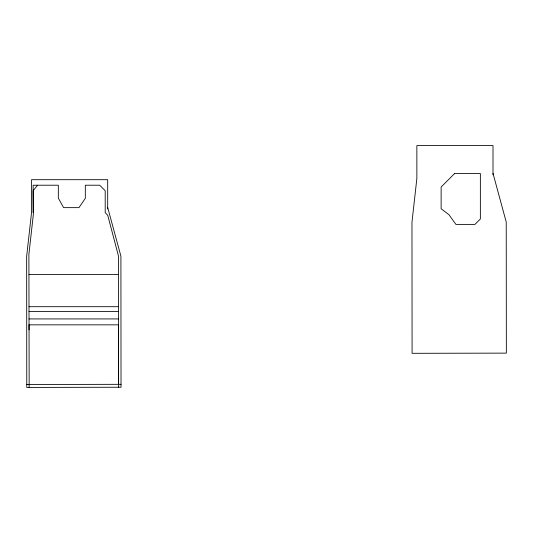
<?xml version="1.0" encoding="UTF-8"?>
<svg xmlns="http://www.w3.org/2000/svg" width="533" height="533" viewBox="0 0 533 533"><rect width="100%" height="100%" fill="white"/><g stroke="black" fill="none" stroke-linecap="round" stroke-linejoin="round"><path stroke-width="0.8" d="M29.042 329.914L28.889 254.354L33.332 214.606L33.133 190.661L37.583 185.224M26.763 384.5L121.024 384.32M29.042 274.568L118.519 274.568M29.042 306.695L118.519 306.695M29.042 311.592L118.519 311.592M29.042 318.927L118.519 318.927M29.042 324.844L118.519 324.844L118.639 387.244M493.005 173.372L506.23 222.061L506.35 353.126L412.089 353.312L411.969 222.248L416.859 178.488L416.859 145.576L493.005 145.576L493.005 174.831M107.686 207.484L120.911 256.18L121.031 387.244L26.77 387.424L26.65 256.36L31.54 212.607L31.54 179.694L107.686 179.694L107.686 208.949M29.042 325.017L29.162 387.424M118.519 384.32L118.519 256.18L107.726 215.292L105.201 212.607L105.201 190.721L99.698 185.218L85.32 185.218L85.32 198.336L78.971 207.643L63.614 207.643L58.33 198.123L58.33 185.218L33.133 185.224L33.133 212.607M454.602 173.525L441.131 187.036L441.131 208.756L448.933 214.672L455.908 224.393L474.95 224.393L480.366 218.976L480.366 173.525L454.602 173.525"/></g></svg>
